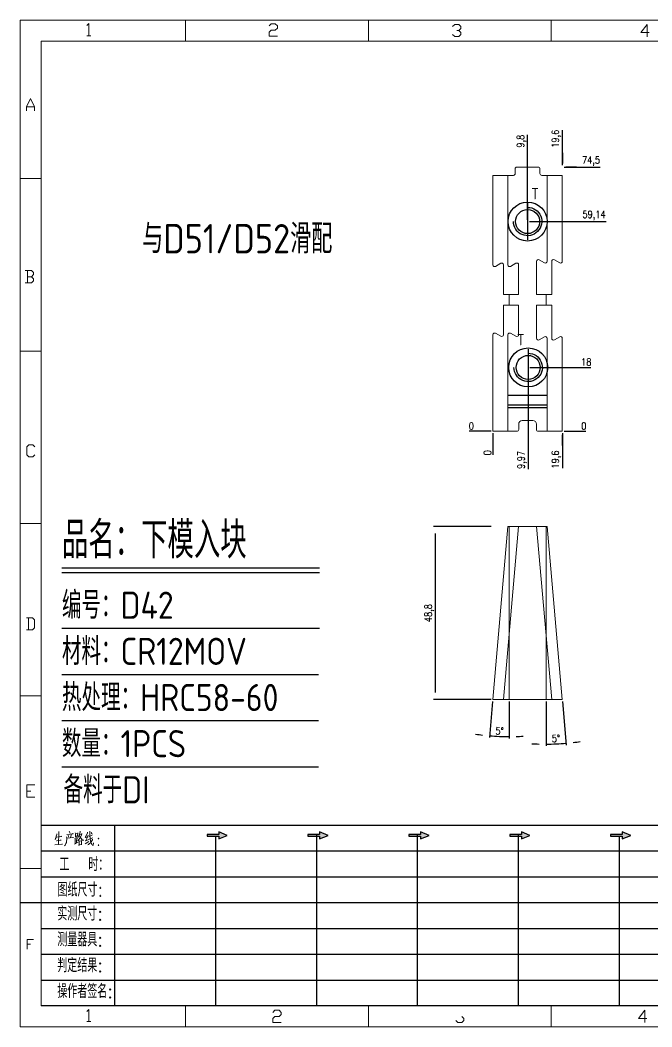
# Model space of a CAD drawing. Header units: millimetres. Extents: x 88508 to 142116, y -5268 to 20283.
# Drawn here: x 98389.7 to 98567.8, y -1151.5 to -867.6 of the extents above; entities that cross this region are included whole.
import ezdxf
from ezdxf.enums import TextEntityAlignment as Align

# ---------------------------------------------------------------- set-up
doc = ezdxf.new("R2010")
doc.units = ezdxf.units.MM
doc.linetypes.add('CENTER', pattern=[0])
doc.linetypes.add('HIDDEN', pattern=[0])
for name, color, linetype in [('DIE_P', 2, 'Continuous'), ('DIM', 4, 'Continuous'), ('TEXT', 4, 'Continuous')]:
    doc.layers.add(name, color=color, linetype=linetype)
doc.styles.add('chinesef_fs', font='simplex.shx', dxfattribs={"bigfont": 'gbcbig.shx'})
doc.styles.add('gbenor', font='gbenor.shx', dxfattribs={"bigfont": 'gbcbig.shx'})
doc.styles.add('GBENOR_', font='gbenor.shx', dxfattribs={"bigfont": 'gbcbig'})
doc.styles.get("Standard").update_dxf_attribs({"font": 'txt.shx', "width": 0.85, "bigfont": 'ctxt.shx'})
doc.styles.add('TXT', font='txt.shx', dxfattribs={"width": 0.8, "bigfont": 'ctxt.shx'})
doc.dimstyles.new('T-2-WX', dxfattribs={"dimtxt": 2, "dimasz": 2, "dimexe": 0.5, "dimexo": 0.5, "dimgap": 0.5, "dimtad": 1, "dimtxsty": 'Standard', "dimblk": 'OPEN30', "dimcen": 0, "dimazin": 3, "dimtfac": 1, "dimtmove": 0, "dimatfit": 3, "dimldrblk": 'OPEN30', "dimlwd": -1, "dimlwe": -1})

# ---------------------------------------------------------------- blocks, each defined once
blk = doc.blocks.new('U40')
for points in [[(351.8, 337.7), (351.8, 333.2), (367, 339.3), (351.8, 345.3), (351.8, 340.8), (331.2, 340.8), (331.2, 337.7)], [(545.7, 339.3), (530.6, 345.3), (530.6, 340.8), (509.9, 340.8), (509.9, 337.7), (530.6, 337.7), (530.6, 333.2)], [(724.5, 339.3), (709.3, 345.3), (709.3, 340.8), (688.7, 340.8), (688.7, 337.7), (709.3, 337.7), (709.3, 333.2)], [(903.3, 339.3), (888.1, 345.3), (888.1, 340.8), (867.5, 340.8), (867.5, 337.7), (888.1, 337.7), (888.1, 333.2)], [(1082.1, 339.3), (1066.9, 345.3), (1066.9, 340.8), (1046.3, 340.8), (1046.3, 337.7), (1066.9, 337.7), (1066.9, 333.2)]]:
    blk.add_hatch(color=3).paths.add_polyline_path(points)
at = {"color": 254, "lineweight": 18}
for p, q in [((0, 1783.5), (0, 0)), ((0, 1783.5), (2530.2, 1783.5)), ((941.1, 1783.5), (941.1, 1746.5)), ((37, 37), (37, 1746.5)), ((37, 1746.5), (2493.2, 1746.5)), ((0, 1502.7), (37, 1502.7)), ((0, 1197.2), (37, 1197.2)), ((0, 891.7), (37, 891.7)), ((0, 586.3), (37, 586.3)), ((0, 280.8), (37, 280.8)), ((37, 37), (2493.2, 37)), ((941.1, 0), (941.1, 37)), ((0, 0), (2530.2, 0))]:
    blk.add_line(p, q, dxfattribs=at)
at = {"color": 254, "linetype": 'Continuous', "lineweight": 18}
for p, q in [((293.1, 1783.5), (293.1, 1746.5)), ((617.1, 1783.5), (617.1, 1746.5)), ((293.1, 0), (293.1, 37)), ((617.1, 0), (617.1, 37))]:
    blk.add_line(p, q, dxfattribs=at)
for p, q in [((38, 357.6), (1598.2, 357.6)), ((38, 311.8), (1598.2, 311.8)), ((37.1, 266), (1598.2, 266)), ((0.1, 220.2), (1598.2, 220.2)), ((37.1, 174.4), (1598.2, 174.4)), ((37.1, 128.6), (1598.2, 128.6)), ((37.1, 82.8), (1598.2, 82.8))]:
    blk.add_line(p, q)
at = {"color": 254}
for p, q in [((167.8, 37), (167.8, 357.6)), ((525.5, 37), (525.5, 340.8)), ((704.3, 37), (704.3, 340.8)), ((883.1, 37), (883.1, 340.8)), ((346.7, 37), (346.7, 337.9)), ((1061.9, 37), (1061.9, 337.7)), ((1598.2, 37), (38, 37))]:
    blk.add_line(p, q, dxfattribs=at)
at = {"color": 92, "lineweight": 18}
for points in [[(118.3, 1773.7), (121.9, 1777.3), (121.9, 1755.8)], [(441.4, 1773.1), (445, 1776.7), (452.2, 1776.7), (455.8, 1773.1), (455.8, 1769.5), (452.2, 1765.9), (445, 1765.9), (441.4, 1762.3), (441.4, 1755.1), (455.8, 1755.1)], [(766.4, 1772.4), (770, 1776), (777.2, 1776), (780.8, 1772.4), (780.8, 1768.8), (777.2, 1765.2), (773.6, 1765.2)], [(1114.4, 1761.4), (1100, 1761.4), (1110.8, 1775.8), (1110.8, 1754.2)], [(118.3, 1755.8), (125.5, 1755.8)], [(777.2, 1765.2), (780.8, 1761.6), (780.8, 1758), (777.2, 1754.4), (770, 1754.4), (766.4, 1758)], [(11.1, 1622.8), (11.1, 1630), (18.3, 1644.4), (25.5, 1630), (25.5, 1622.8)], [(11.1, 1630), (25.5, 1630)], [(20, 1329), (23.6, 1332.6), (23.6, 1336.2), (20, 1339.8), (9.2, 1339.8)], [(12.8, 1339.8), (12.8, 1318.2)], [(9.2, 1318.2), (20, 1318.2), (23.6, 1321.8), (23.6, 1325.4), (20, 1329), (12.8, 1329)], [(26.1, 1013.2), (22.5, 1009.6), (15.3, 1009.6), (11.7, 1013.2), (11.7, 1027.6), (15.3, 1031.2), (22.5, 1031.2), (26.1, 1027.6)], [(11, 703.2), (21.8, 703.2), (25.4, 706.8), (25.4, 721.2), (21.8, 724.8), (11, 724.8)], [(14.6, 724.8), (14.6, 703.2)], [(26.1, 407), (11.7, 407), (11.7, 428.6), (26.1, 428.6)], [(11.7, 417.8), (18.9, 417.8)], [(12.3, 137.7), (12.3, 155), (23.8, 155)], [(12.3, 146.4), (18.1, 146.4)], [(118.3, 27.4), (121.9, 31), (121.9, 9.4)], [(447.9, 25.7), (451.5, 29.3), (458.7, 29.3), (462.3, 25.7), (462.3, 22.1), (458.7, 18.5), (451.5, 18.5), (447.9, 14.9), (447.9, 7.7), (462.3, 7.7)], [(782.7, 18.5), (786.3, 14.9), (786.3, 11.3), (782.7, 7.7), (775.5, 7.7), (771.9, 11.3)], [(1110.3, 14.9), (1095.9, 14.9), (1106.7, 29.3), (1106.7, 7.7)], [(118.3, 9.4), (125.5, 9.4)]]:
    blk.add_lwpolyline(points, dxfattribs=at)
at = {"color": 92, "lineweight": 0}
for points in [[(65, 342.2), (64.8, 341), (64.1, 337.9), (63.6, 335.7), (62.8, 333.5), (62.1, 331.4)], [(68.4, 345.9), (68.7, 344.4), (68.1, 322.9)], [(82.6, 340.8), (93.7, 342.2), (93.3, 342.4), (92.4, 342)], [(86.1, 336.1), (86, 337.5), (85.3, 339.8)], [(86.7, 346.7), (87.9, 344.6), (88.3, 343)], [(90.3, 341), (90.4, 339.6), (89.1, 335.3)], [(97.8, 344), (98.1, 342.6), (98.1, 340.8), (98.1, 337.9), (98.1, 336.3), (98.2, 337.7), (102.1, 338.3), (101.8, 338.3), (102.1, 343.6), (102.1, 343.2), (102.1, 342.8), (98.2, 342.2)], [(105.5, 341.2), (105.9, 341), (109.6, 341.8), (109.3, 342.6), (108.5, 339.6), (107.6, 337.3), (106.9, 335.9), (105.9, 334.3), (104.3, 332), (103.1, 330.4), (101.9, 329.4)], [(106.6, 346.5), (106.5, 345.2), (105.1, 341.2), (104.2, 338.9), (103.1, 336.3), (102.6, 335.5)], [(104.9, 339.1), (105.3, 338.7), (107, 335.7), (108.6, 333.3), (109.9, 331.2), (110.3, 330.8), (112.6, 330.8), (110.2, 331.2), (109, 332.6)], [(119.3, 344.8), (119.1, 343.8), (116.8, 338.5), (115.4, 335.5), (119.3, 336.3)], [(120.3, 339.4), (118.1, 333.5), (116.4, 330), (116.1, 329.8), (120.5, 331.4)], [(121.7, 336.7), (127.7, 339.6)], [(123.4, 346.5), (123.5, 345.4), (123.5, 340.8), (123.8, 337.3), (124, 335.3), (124.2, 333.1), (124.5, 331), (124.8, 329), (125.2, 327.4), (125.9, 325.7), (126.9, 323.9), (127.9, 322.7), (128.9, 321.7), (129.6, 321.3), (129.9, 326.1), (129.4, 321.5)], [(127.7, 341.6), (127.2, 342.4), (125.7, 344.2)], [(61.4, 322.3), (68.2, 322.9), (75.3, 323.7), (74.9, 323.9), (73.8, 323.5)], [(63.8, 335.9), (73.4, 337.5), (73.1, 337.7), (72.5, 337.3)], [(64.5, 329.6), (64.8, 329.6), (65.1, 329.6), (72.5, 331), (71.9, 331), (70.9, 330.8)], [(82.6, 335.1), (82.6, 331.8), (82.3, 329), (81.9, 326.8), (81.2, 324.9), (80.3, 323.1), (79.6, 321.9), (78.8, 320.9)], [(93.3, 335.5), (94.1, 335.7), (94.3, 335.5), (82.6, 334.3), (82.6, 335.1), (82.2, 336.9)], [(96.5, 323.9), (102.8, 327.2)], [(97.2, 334.3), (97.5, 333.5), (97.7, 324.7)], [(100.2, 337.9), (100.1, 325.9)], [(100.2, 332.6), (102.4, 333.1)], [(104.2, 330), (104.5, 329), (104.5, 321.1), (104.3, 322.1), (104.5, 322.7), (109.2, 323.1), (108.6, 323.1), (109, 329.2), (109, 330), (109.3, 329.4), (108.6, 329.4), (104.6, 328.8)], [(115.3, 324.3), (121.5, 328.2)], [(128.2, 332.4), (128.1, 331.6), (126.9, 329.6), (125.8, 328), (124.5, 326.3), (123, 324.7), (121.4, 323.3), (120.1, 322.3)], [(121.4, 332.2), (128.8, 335.1)]]:
    blk.add_lwpolyline(points, dxfattribs=at)
for points in [[(367, 339.3), (351.8, 345.3), (351.8, 340.8), (331.2, 340.8), (331.2, 337.7), (351.8, 337.7), (351.8, 333.2), (367, 339.3)], [(545.7, 339.3), (530.6, 345.3), (530.6, 340.8), (509.9, 340.8), (509.9, 337.7), (530.6, 337.7), (530.6, 333.2), (545.7, 339.3)], [(724.5, 339.3), (709.3, 345.3), (709.3, 340.8), (688.7, 340.8), (688.7, 337.7), (709.3, 337.7), (709.3, 333.2), (724.5, 339.3)], [(903.3, 339.3), (888.1, 345.3), (888.1, 340.8), (867.5, 340.8), (867.5, 337.7), (888.1, 337.7), (888.1, 333.2), (903.3, 339.3)], [(1082.1, 339.3), (1066.9, 345.3), (1066.9, 340.8), (1046.3, 340.8), (1046.3, 337.7), (1066.9, 337.7), (1066.9, 333.2), (1082.1, 339.3)]]:
    blk.add_lwpolyline(points)
for points in [[(138.7, 332.4), (139.4, 333.5), (138.7, 334.5), (138, 333.5)], [(138.7, 320.9), (139.4, 321.9), (138.7, 322.9), (138, 321.9)]]:
    blk.add_lwpolyline(points, close=True, dxfattribs=at)
at = {"color": 3, "style": 'chinesef_fs'}
for s, p in [('工  时：', (69.5, 275.7)), ('图纸尺寸:', (66.2, 230.9)), ('实测尺寸:', (65.9, 188.4)), ('测量器具:', (65.9, 142.6)), ('判定结果:', (65.9, 96.8)), ('操作者签名:', (65.9, 51))]:
    blk.add_text(s, height=24.57, dxfattribs=at).set_placement(p)
at = {"lineweight": 18, "style": 'GBENOR_'}
blk.add_attdef('文档路径', (2126, 386.9), '', height=17.8, dxfattribs=at)
at = {"lineweight": 20, "style": 'TXT'}
for tag, height, p in [('18-**-**', 16.3, (1866.6, 256.2)), ('客户名称', 16.1, (1741.1, 134, 0)), ('料厚:', 16.1, (1741.3, 93.2, 0))]:
    blk.add_attdef(tag, text='', height=height, dxfattribs=at).set_placement(p, align=Align.MIDDLE)
for tag, p, height in [('88888', (1850.9, 207.5), 14.9), ('材质:', (1691.2, 168, 0), 16.1), ('核准', (1869.4, 127.5, 0), 16.1), ('设计', (1868.8, 88.3, 0), 16.1), ('绘图', (1868.2, 49.1, 0), 16.1)]:
    blk.add_attdef(tag, p, '', height=height, dxfattribs=at)
for tag, p, height, width in [('3', (2234.7, 206.9), 15.8, 0.7), ('4', (2234.7, 167.4), 15.8, 0.7), ('核准日期', (2041.1, 124.2, 0), 16.1, 0.68), ('设计日期', (2041.1, 84.5, 0), 16.1, 0.68), ('1', (2251.9, 85.9), 14.6, 0.7), ('绘图日期', (2040.9, 46.4, 0), 16.1, 0.68), ('2', (2235, 49.2), 14.6, 0.7)]:
    blk.add_attdef(tag, p, '', height=height, dxfattribs=dict(at, width=width))
blk = doc.blocks.new('*D8097')
at = {"layer": 'Defpoints', "color": 0}
for p in [(98523, -1010.39), (98506.76, -1059.19), (98523, -1059.19)]:
    blk.add_point(p, dxfattribs=at)
at = {"layer": 'DIM', "color": 0}
for p, q in [((98522.5, -1010.39), (98506.26, -1010.39)), ((98506.76, -1012.39), (98506.76, -1057.19)), ((98522.5, -1059.19), (98506.26, -1059.19))]:
    blk.add_line(p, q, dxfattribs=at)
at = {"layer": 'DIM', "color": 0, "insert": (98505.07, -1034.79), "char_height": 2, "attachment_point": 5, "rotation": 90}
blk.add_mtext('48,8', dxfattribs=at)
blk = doc.blocks.new('_Open30')
blk = doc.blocks.new('*D8098')
at = {"layer": 'Defpoints', "color": 0}
for p in [(98527.27, -1010.39), (98527.56, -1010.39), (98523, -1059.19), (98527.56, -1059.19), (98523.92, -1069.52)]:
    blk.add_point(p, dxfattribs=at)
at = {"layer": 'DIM', "color": 0}
for p, q in [((98522.95, -1059.69), (98522.06, -1069.88)), ((98527.56, -1059.69), (98527.56, -1070.12))]:
    blk.add_line(p, q, dxfattribs=at)
for start, end in [(261.337, 263.1685), (265, 270), (271.8315, 273.663)]:
    blk.add_arc((98527.56, -1007.05), 62.57, start, end, dxfattribs=at)
at = {"layer": 'DIM', "color": 0, "insert": (98524.9, -1068.02), "char_height": 2, "attachment_point": 5, "rotation": 357.5}
blk.add_mtext('5%%d', dxfattribs=at)
blk = doc.blocks.new('*D8099')
at = {"layer": 'Defpoints', "color": 0}
for p in [(98538.04, -1010.39), (98538.33, -1010.39), (98538.04, -1059.19), (98542.6, -1059.19), (98539.92, -1071.71)]:
    blk.add_point(p, dxfattribs=at)
at = {"layer": 'DIM', "color": 0}
for p, q in [((98538.04, -1059.69), (98538.04, -1072.24)), ((98542.64, -1059.69), (98543.72, -1071.99))]:
    blk.add_line(p, q, dxfattribs=at)
for start, end in [(266.4566, 268.2283), (270, 275), (276.7717, 278.5434)]:
    blk.add_arc((98538.04, -1007.05), 64.68, start, end, dxfattribs=at)
at = {"layer": 'DIM', "color": 0, "insert": (98540.79, -1070.13), "char_height": 2, "attachment_point": 5, "rotation": 2.5}
blk.add_mtext('5%%d', dxfattribs=at)
blk = doc.blocks.new('*D8757')
at = {"layer": 'Defpoints', "color": 0}
for p in [(98523, -983.52), (98542.6, -983.52), (98547.6, -983.52)]:
    blk.add_point(p, dxfattribs=at)
at = {"layer": 'DIM', "color": 0}
blk.add_line((98543.1, -983.52), (98549.23, -983.52), dxfattribs=at)
at = {"layer": 'DIM', "color": 0, "insert": (98548.66, -982.02), "char_height": 2, "attachment_point": 5}
blk.add_mtext('0', dxfattribs=at)
blk = doc.blocks.new('*D8758')
at = {"layer": 'Defpoints', "color": 0}
for p in [(98532.97, -965.52), (98547.6, -965.52), (98523, -983.52)]:
    blk.add_point(p, dxfattribs=at)
at = {"layer": 'DIM', "color": 0}
for p, q in [((98533.47, -965.52), (98539.6, -965.52)), ((98539.6, -965.52), (98543.6, -965.52)), ((98543.6, -965.52), (98550.61, -965.52))]:
    blk.add_line(p, q, dxfattribs=at)
at = {"layer": 'DIM', "color": 0, "insert": (98549.35, -964.02), "char_height": 2, "attachment_point": 5}
blk.add_mtext('18', dxfattribs=at)
blk = doc.blocks.new('*D8759')
at = {"layer": 'Defpoints', "color": 0}
for p in [(98532.8, -924.38), (98547.6, -924.38), (98523, -983.52)]:
    blk.add_point(p, dxfattribs=at)
at = {"layer": 'DIM', "color": 0}
for p, q in [((98533.3, -924.38), (98539.6, -924.38)), ((98539.6, -924.38), (98543.6, -924.38)), ((98543.6, -924.38), (98554.98, -924.38))]:
    blk.add_line(p, q, dxfattribs=at)
at = {"layer": 'DIM', "color": 0, "insert": (98551.54, -922.69), "char_height": 2, "attachment_point": 5}
blk.add_mtext('59,14', dxfattribs=at)
blk = doc.blocks.new('*D8760')
at = {"layer": 'Defpoints', "color": 0}
for p in [(98542.6, -909.02), (98547.6, -909.02), (98523, -983.52)]:
    blk.add_point(p, dxfattribs=at)
at = {"layer": 'DIM', "color": 0}
for p, q in [((98543.1, -909.02), (98546.6, -909.02)), ((98546.6, -909.02), (98543.6, -909.02)), ((98543.6, -909.02), (98553.28, -909.02))]:
    blk.add_line(p, q, dxfattribs=at)
at = {"layer": 'DIM', "color": 0, "insert": (98550.69, -907.33), "char_height": 2, "attachment_point": 5}
blk.add_mtext('74,5', dxfattribs=at)
blk = doc.blocks.new('*D8761')
at = {"layer": 'Defpoints', "color": 0}
for p in [(98518, -983.52), (98523, -983.52), (98523, -983.52)]:
    blk.add_point(p, dxfattribs=at)
at = {"layer": 'DIM', "color": 0}
blk.add_line((98522.5, -983.52), (98516.36, -983.52), dxfattribs=at)
at = {"layer": 'DIM', "color": 0, "insert": (98516.93, -982.02), "char_height": 2, "attachment_point": 5}
blk.add_mtext('0', dxfattribs=at)
blk = doc.blocks.new('*D8762')
at = {"layer": 'Defpoints', "color": 0}
for p in [(98523, -983.52), (98542.6, -983.52), (98542.6, -988.52)]:
    blk.add_point(p, dxfattribs=at)
at = {"layer": 'DIM', "color": 0}
for p, q in [((98542.6, -984.02), (98542.6, -987.52)), ((98542.6, -987.52), (98542.6, -984.52)), ((98542.6, -984.52), (98542.6, -993.96))]:
    blk.add_line(p, q, dxfattribs=at)
at = {"layer": 'DIM', "color": 0, "insert": (98540.91, -991.49), "char_height": 2, "attachment_point": 5, "rotation": 90}
blk.add_mtext('19,6', dxfattribs=at)
blk = doc.blocks.new('*D8763')
at = {"layer": 'Defpoints', "color": 0}
for p in [(98532.97, -965.52), (98523, -983.52), (98532.97, -988.52)]:
    blk.add_point(p, dxfattribs=at)
at = {"layer": 'DIM', "color": 0}
for p, q in [((98532.97, -966.02), (98532.97, -980.52)), ((98532.97, -980.52), (98532.97, -984.52)), ((98532.97, -984.52), (98532.97, -994.2))]:
    blk.add_line(p, q, dxfattribs=at)
at = {"layer": 'DIM', "color": 0, "insert": (98531.28, -991.61), "char_height": 2, "attachment_point": 5, "rotation": 90}
blk.add_mtext('9,97', dxfattribs=at)
blk = doc.blocks.new('*D8764')
at = {"layer": 'Defpoints', "color": 0}
for p in [(98523, -983.52), (98523, -983.52), (98523, -988.52)]:
    blk.add_point(p, dxfattribs=at)
at = {"layer": 'DIM', "color": 0}
blk.add_line((98523, -984.02), (98523, -990.15), dxfattribs=at)
at = {"layer": 'DIM', "color": 0, "insert": (98521.5, -989.59), "char_height": 2, "attachment_point": 5, "rotation": 90}
blk.add_mtext('0', dxfattribs=at)
blk = doc.blocks.new('*D8765')
at = {"layer": 'Defpoints', "color": 0}
for p in [(98542.6, -904.02), (98542.6, -909.02), (98523, -983.52)]:
    blk.add_point(p, dxfattribs=at)
at = {"layer": 'DIM', "color": 0}
for p, q in [((98542.6, -908.02), (98542.6, -898.58)), ((98542.6, -908.52), (98542.6, -905.02)), ((98542.6, -905.02), (98542.6, -908.02))]:
    blk.add_line(p, q, dxfattribs=at)
at = {"layer": 'DIM', "color": 0, "insert": (98540.91, -901.05), "char_height": 2, "attachment_point": 5, "rotation": 90}
blk.add_mtext('19,6', dxfattribs=at)
blk = doc.blocks.new('*D8766')
at = {"layer": 'Defpoints', "color": 0}
for p in [(98532.8, -904.02), (98532.8, -924.38), (98523, -983.52)]:
    blk.add_point(p, dxfattribs=at)
at = {"layer": 'DIM', "color": 0}
for p, q in [((98532.8, -908.02), (98532.8, -899.96)), ((98532.8, -912.02), (98532.8, -908.02)), ((98532.8, -923.88), (98532.8, -912.02))]:
    blk.add_line(p, q, dxfattribs=at)
at = {"layer": 'DIM', "color": 0, "insert": (98531.11, -901.74), "char_height": 2, "attachment_point": 5, "rotation": 90}
blk.add_mtext('9,8', dxfattribs=at)

msp = doc.modelspace()

# ---------------------------------------------------------------- linework, layer by layer
at = {"layer": 'DIE_P', "color": 1, "linetype": 'HIDDEN', "lineweight": 15}
for p, q in [((98522.997, -1059.192), (98527.266, -1010.392)), ((98525.997, -1059.192), (98530.266, -1010.392)), ((98527.558, -1059.192), (98527.558, -1010.392)), ((98539.597, -1059.192), (98535.327, -1010.392)), ((98538.035, -1059.192), (98538.035, -1010.392)), ((98542.597, -1059.192), (98538.327, -1010.392))]:
    msp.add_line(p, q, dxfattribs=at)
at = {"layer": 'DIE_P', "linetype": 'Continuous', "lineweight": 15}
for points in [[(98542.597, -911.38), (98536.797, -911.38, -0.4142136), (98536.297, -910.88), (98536.297, -909.52, 0.4142136), (98535.797, -909.02), (98529.797, -909.02, 0.4142136), (98529.297, -909.52), (98529.297, -910.88, -0.4142136), (98528.797, -911.38), (98522.997, -911.38)], [(98522.997, -983.518), (98529.797, -983.518, 0.4142136), (98530.297, -983.018), (98530.297, -981.518, -0.4142136), (98531.297, -980.518), (98534.297, -980.518, -0.4142136), (98535.297, -981.518), (98535.297, -983.018, 0.4142136), (98535.797, -983.518), (98542.597, -983.518)]]:
    msp.add_lwpolyline(points, format="xyb", dxfattribs=at)
at = {"layer": 'DIE_P', "color": 1, "lineweight": 15}
for points in [[(98522.997, -983.518), (98522.997, -956.315, -0.5773503), (98523.747, -955.882), (98525.247, -956.748, 0.5773503), (98525.997, -956.315), (98525.997, -947.949), (98527.558, -947.949), (98527.558, -944.949), (98525.997, -944.949), (98525.997, -936.583, 0.5773503), (98525.247, -936.15), (98523.747, -937.016, -0.5773503), (98522.997, -936.583), (98522.997, -911.38)], [(98522.997, -983.518), (98527.266, -983.518), (98527.266, -956.315, -0.5773503), (98528.016, -955.882), (98529.516, -956.748, 0.5773503), (98530.266, -956.315), (98530.266, -947.949), (98527.558, -947.949), (98527.558, -944.949), (98530.266, -944.949), (98530.266, -936.583, 0.5773503), (98529.516, -936.15), (98528.016, -937.016, -0.5773503), (98527.266, -936.583), (98527.266, -911.38), (98522.997, -911.38)], [(98542.597, -983.518), (98538.327, -983.518), (98538.327, -957.315, 0.5773503), (98537.577, -956.882), (98536.077, -957.748, -0.5773503), (98535.327, -957.315), (98535.327, -947.949), (98538.035, -947.949), (98538.035, -944.949), (98535.327, -944.949), (98535.327, -935.583, -0.5773503), (98536.077, -935.15), (98537.577, -936.016, 0.5773503), (98538.327, -935.583), (98538.327, -911.38), (98542.597, -911.38)], [(98542.597, -983.518), (98542.597, -957.315, 0.5773503), (98541.847, -956.882), (98540.347, -957.748, -0.5773503), (98539.597, -957.315), (98539.597, -947.949), (98538.035, -947.949), (98538.035, -944.949), (98539.597, -944.949), (98539.597, -935.583, -0.5773503), (98540.347, -935.15), (98541.847, -936.016, 0.5773503), (98542.597, -935.583), (98542.597, -911.38)]]:
    msp.add_lwpolyline(points, format="xyb", dxfattribs=at)
at = {"layer": 'DIE_P', "color": 4, "linetype": 'CENTER', "ltscale": 0.007}
for points in [[(98532.797, -919.18), (98532.797, -929.58)], [(98532.797, -919.18), (98532.797, -929.58)], [(98532.966, -960.323), (98532.966, -970.723)], [(98532.966, -960.323), (98532.966, -970.723)]]:
    msp.add_lwpolyline(points, dxfattribs=at)
at = {"layer": 'DIE_P'}
for points in [[(98532.797, -920.38, -2.4142136), (98528.797, -924.38)], [(98532.797, -920.38, -2.4142136), (98528.797, -924.38)], [(98532.966, -961.523, -2.4142136), (98528.966, -965.523)], [(98532.966, -961.523, -2.4142136), (98528.966, -965.523)]]:
    msp.add_lwpolyline(points, format="xyb", dxfattribs=at)
at = {"layer": 'DIE_P', "linetype": 'Continuous'}
for points in [[(98527.266, -973.365), (98538.327, -973.365)], [(98527.266, -976.072), (98538.327, -976.072)], [(98527.266, -976.779), (98538.327, -976.779)]]:
    msp.add_lwpolyline(points, dxfattribs=at)
at = {"layer": 'DIE_P', "color": 2, "linetype": 'Continuous', "lineweight": 15}
for points in [[(98527.266, -1010.392), (98538.327, -1010.392)], [(98542.597, -1059.192), (98522.997, -1059.192)]]:
    msp.add_lwpolyline(points, dxfattribs=at)
at = {"layer": 'DIE_P'}
for centre, radius in [((98532.797, -924.38), 5.5), ((98532.797, -924.38), 3.4), ((98532.966, -965.523), 5.5), ((98532.966, -965.523), 3.4)]:
    msp.add_circle(centre, radius, dxfattribs=at)
at = {"layer": 'DIM', "color": 4, "linetype": 'Continuous', "lineweight": 25}
for p, q in [((98401.477, -1022.037), (98474.16, -1022.037)), ((98401.477, -1023.377), (98474.16, -1023.377)), ((98401.477, -1039.069), (98474.16, -1039.069)), ((98401.477, -1052.081), (98473.844, -1052.081)), ((98401.477, -1065.094), (98473.844, -1065.094)), ((98401.477, -1078.107), (98473.844, -1078.107))]:
    msp.add_line(p, q, dxfattribs=at)

# ---------------------------------------------------------------- block references
at = {"ltscale": 3, "xscale": 0.1591608014909899, "yscale": 0.1591608014909899, "zscale": 0.1591608014909899}
msp.add_blockref('U40', (98389.685, -1151.456), dxfattribs=at)

# ---------------------------------------------------------------- texts
at = {"layer": 'DIM', "color": 4, "linetype": 'Continuous', "lineweight": 25, "style": 'gbenor'}
msp.add_text('与D51/D52滑配', height=8.2669, dxfattribs=at).set_placement((98424.081, -933.354))
at = {"layer": 'DIM', "color": 3, "linetype": 'Continuous', "lineweight": 25, "style": 'gbenor'}
for s, height, p in [('品名：下模入块', 10.3336, (98401.477, -1019.358)), ('编号：D42', 7.6545, (98401.477, -1036.39)), ('材料：CR12MOV', 7.6545, (98401.477, -1049.402)), ('热处理：HRC58-60', 7.65452, (98401.477, -1062.415)), ('数量：1PCS', 7.6545, (98401.477, -1075.428)), ('备料于DI', 7.6545, (98401.943, -1088.44))]:
    msp.add_text(s, height=height, dxfattribs=at).set_placement(p)
at = {"layer": 'TEXT', "color": 4, "style": 'gbenor'}
for p in [(98534.9, -916.53), (98530.863, -957.673)]:
    msp.add_text('T', height=3.2, dxfattribs=at).set_placement(p, align=Align.MIDDLE_CENTER)

# ---------------------------------------------------------------- dimensions: what is measured, and where the dimension line sits
at = {"layer": 'DIM', "color": 4}
for feature_location, offset, dtype, origin, picture, middle in [((98542.597, -909.02), (0, 5), 1, (98522.997, -983.518), '*D8765', (98540.906, -901.051)), ((98532.797, -924.38), (0, 20.36), 1, (98522.997, -983.518), '*D8766', (98531.106, -901.739)), ((98542.597, -909.02), (5, 0), 0, (98522.997, -983.518), '*D8760', (98550.687, -907.329)), ((98532.797, -924.38), (14.8, 0), 0, (98522.997, -983.518), '*D8759', (98551.537, -922.689)), ((98532.9662, -965.5232), (14.6306, -0.0002), 0, (98522.9968, -983.5184), '*D8758', (98549.3516, -964.0234)), ((98532.966, -965.523), (0, -22.995), 1, (98522.997, -983.518), '*D8763', (98531.275, -991.609)), ((98522.99679358, -983.518393189), (-5, 0), 0, (98522.99679358, -983.518393189), '*D8761', (98516.930126914, -982.018393189)), ((98542.5967936, -983.518393189), (5, 0), 0, (98522.99679358, -983.518393189), '*D8757', (98548.663460267, -982.018393189)), ((98522.99679358, -983.518393189), (0, -5), 1, (98522.99679358, -983.518393189), '*D8764', (98521.49679358, -989.585059856)), ((98542.597, -983.518), (0, -5), 1, (98522.997, -983.518), '*D8762', (98540.906, -991.487))]:
    dim = msp.add_ordinate_dim(feature_location=feature_location, offset=offset, dtype=dtype, origin=origin, dimstyle='T-2-WX', dxfattribs=at)
    dim.commit()
    dim.dimension.update_dxf_attribs({"geometry": picture, "text_midpoint": middle})
at = {"layer": 'DIM'}
dim = msp.add_linear_dim(base=(98506.763, -1059.192), p1=(98522.997, -1010.392), p2=(98522.997, -1059.192), angle=90, dimstyle='T-2-WX', dxfattribs=at)
dim.commit()
dim.dimension.update_dxf_attribs({"geometry": '*D8097', "text_midpoint": (98505.073, -1034.792)})
for base, line1, line2, picture, middle in [((98523.92, -1069.517), ((98527.558, -1059.192), (98527.558, -1010.392)), ((98522.997, -1059.192), (98527.266, -1010.392)), '*D8098', (98524.897, -1068.017)), ((98539.917, -1071.709), ((98542.597, -1059.192), (98538.327, -1010.392)), ((98538.035, -1059.192), (98538.035, -1010.392)), '*D8099', (98540.789, -1070.128))]:
    dim = msp.add_angular_dim_2l(base=base, line1=line1, line2=line2, dimstyle='T-2-WX', dxfattribs=at)
    dim.commit()
    dim.dimension.update_dxf_attribs({"geometry": picture, "text_midpoint": middle})

doc.saveas('drawing.dxf')
